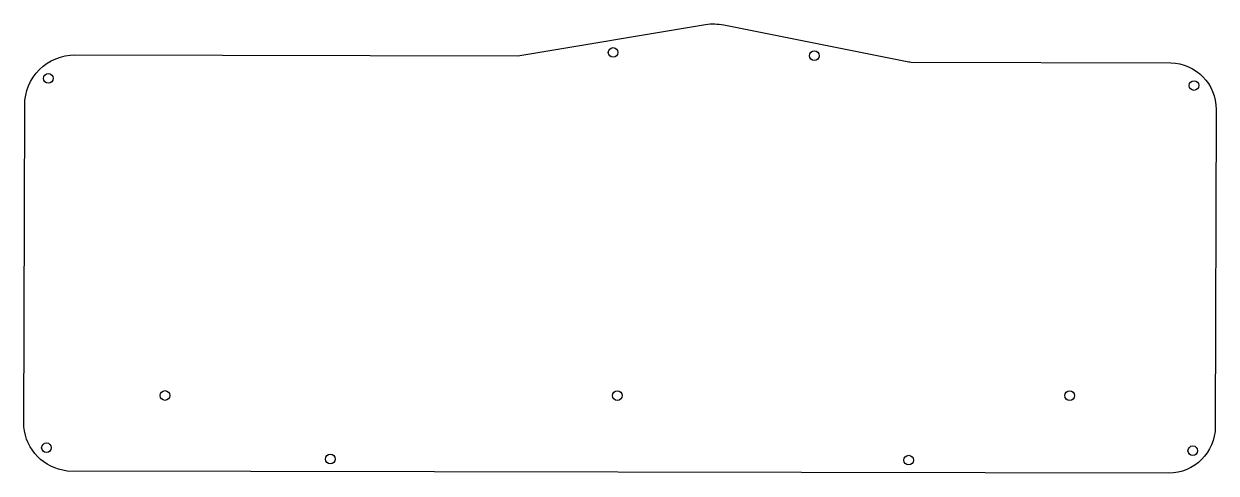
# Model space of a CAD drawing. Header units: millimetres. Extents: x -369 to 13, y -126 to 18.
import ezdxf

# ---------------------------------------------------------------- set-up
doc = ezdxf.new("R2010")
doc.units = ezdxf.units.MM
doc.layers.get('0').update_dxf_attribs({"linetype": 'CONTINUOUS'})

msp = doc.modelspace()

# ---------------------------------------------------------------- linework, layer by layer
msp.add_lwpolyline([(-1.16, 5.33, -0.409604), (13.42, -9.59), (13.14, -111.27, -0.413979), (-1.75, -126.1), (-354.93, -125.42, -0.354534), (-368.78, -111.22), (-368.5, -8.2, -0.414529), (-352.39, 7.86), (-210.43, 7.59), (-150.25, 17.65, -0.08214), (-144.43, 17.46), (-85.13, 5.68, -0.02474), (-84.36, 5.49)], format="xyb", close=True)
for centre in [(-179.88, 8.64), (-115.39, 7.61), (-360.95, 0.33), (6.34, -1.95), (-323.54, -101.23), (-178.54, -101.25), (-33.54, -101.27), (-361.52, -117.97), (5.94, -118.93), (-270.56, -121.58), (-85.14, -121.94)]:
    msp.add_circle(centre, 1.55)

doc.saveas('drawing.dxf')
